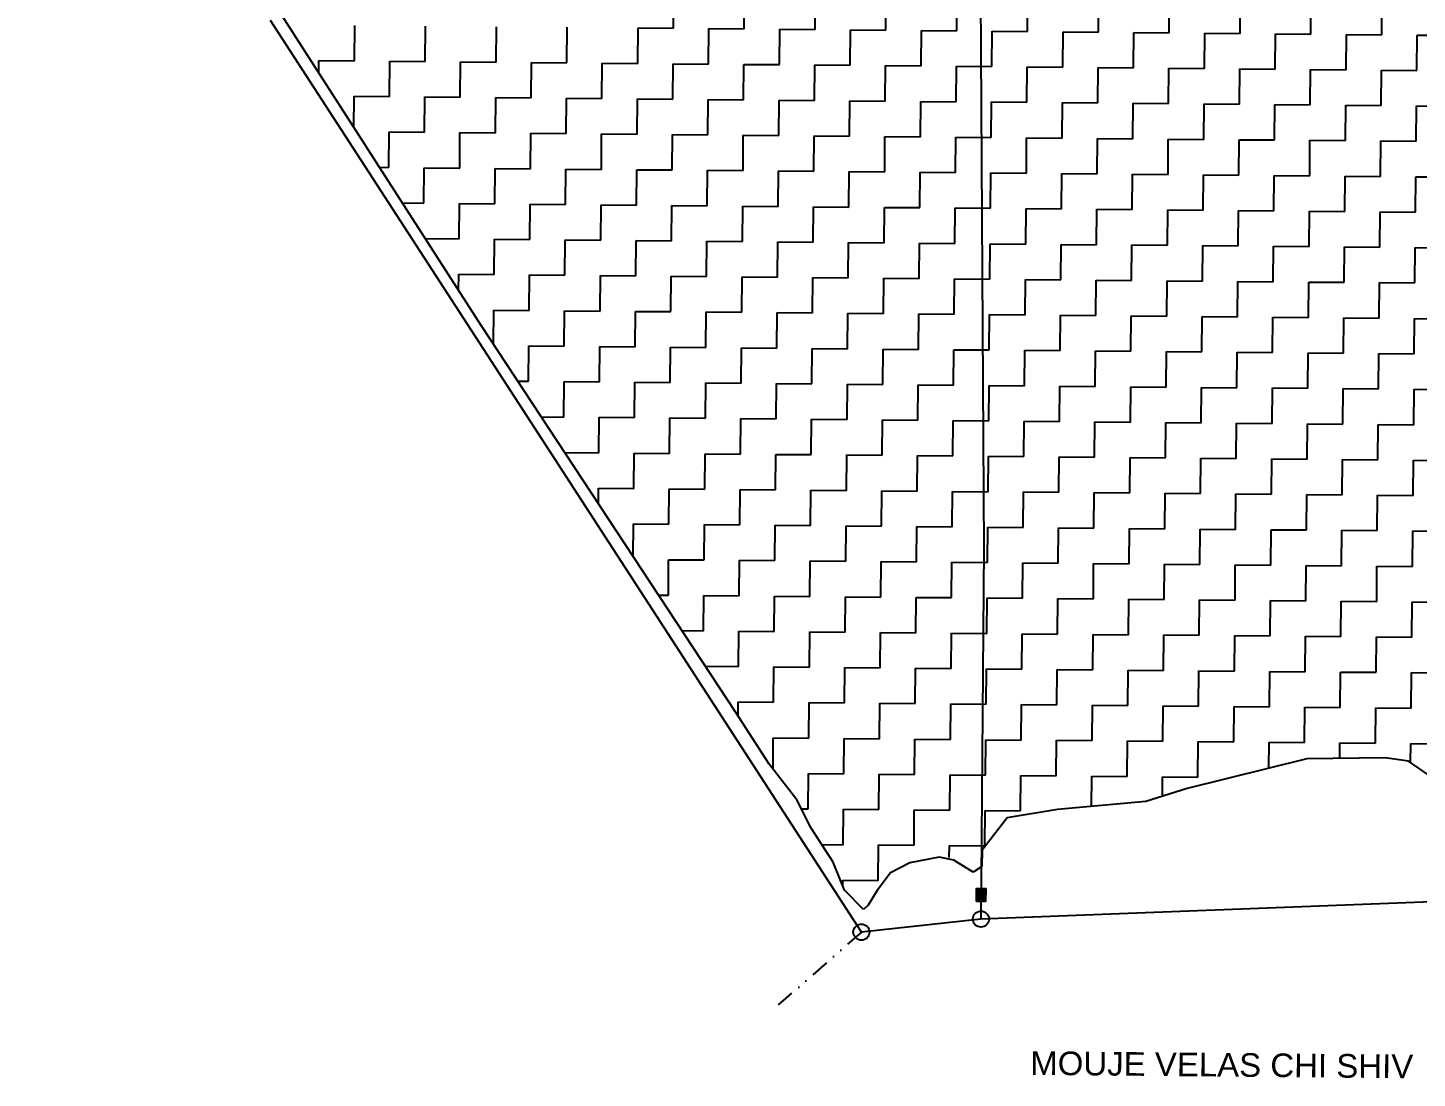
# Model space of a CAD drawing. Header units: metres. Extents: x 286188 to 288650, y 2015524 to 2018848.
# Drawn here: x 286296.2 to 286676.5, y 2015524.2 to 2015811.6 of the extents above; entities that cross this region are included whole.
import ezdxf

# ---------------------------------------------------------------- set-up
doc = ezdxf.new("R2010")
doc.units = ezdxf.units.M
doc.header["$MEASUREMENT"] = 0
doc.linetypes.add('DIVIDE', pattern=[1.25, 0.5, -0.25, 0, -0.25, 0, -0.25])
for name, color, linetype in [('POLY_HATCH', 12, 'Continuous'), ('POLY_PARCEL', 6, 'Continuous'), ('TEXT_MAPOUT', 7, 'Continuous'), ('V_BOUND_LINE', 7, 'Continuous'), ('V_DIVIDE_LINE', 7, 'DIVIDE')]:
    doc.layers.add(name, color=color, linetype=linetype)
doc.styles.get("Standard").update_dxf_attribs({"font": 'arial.ttf'})

msp = doc.modelspace()

# ---------------------------------------------------------------- hatches: boundary and pattern name
msp.add_hatch(color=256).paths.add_polyline_path([(286558.43, 2015576.11), (286555.94, 2015576.13), (286555.92, 2015572.54), (286558.4, 2015572.52)])

# ---------------------------------------------------------------- linework, layer by layer
msp.add_lwpolyline([(286555.92, 2015572.54), (286555.94, 2015576.13), (286558.43, 2015576.11), (286558.4, 2015572.52)], close=True)
for centre in [(286557.12, 2015567.73), (286524.38, 2015564.16)]:
    msp.add_circle(centre, 2.2)
at = {"layer": 'POLY_HATCH'}
for p, q in [((286420.32, 2015730.17), (286296.2, 2015923.15)), ((286489.98, 2015624.29), (286420.32, 2015730.17)), ((286499.13, 2015610.1), (286489.98, 2015624.29)), ((286646.35, 2015611.62), (286613.6, 2015603.44)), ((286667.74, 2015611.83), (286646.35, 2015611.62)), ((286674.19, 2015610.96), (286667.74, 2015611.83)), ((286506.71, 2015600.35), (286499.13, 2015610.1)), ((286680.6, 2015606.47), (286674.19, 2015610.96)), ((286510.67, 2015592.65), (286506.71, 2015600.35)), ((286613.6, 2015603.44), (286602.27, 2015599.92)), ((286578.04, 2015597.72), (286564.3, 2015595.42)), ((286602.27, 2015599.92), (286578.04, 2015597.72)), ((286516.64, 2015583.32), (286510.67, 2015592.65)), ((286564.3, 2015595.42), (286557.42, 2015586.58)), ((286557.42, 2015586.58), (286557.38, 2015582.15)), ((286519.8, 2015575.63), (286516.64, 2015583.32)), ((286537.62, 2015583.13), (286532.35, 2015580.36)), ((286545.7, 2015584.67), (286537.62, 2015583.13)), ((286549.73, 2015583.83), (286545.7, 2015584.67)), ((286554.95, 2015580.56), (286549.73, 2015583.83)), ((286557.38, 2015582.15), (286554.95, 2015580.56)), ((286532.35, 2015580.36), (286528.67, 2015575.55)), ((286525, 2015570.34), (286519.8, 2015575.63)), ((286528.67, 2015575.55), (286526.22, 2015571.54)), ((286526.22, 2015571.54), (286525, 2015570.34))]:
    msp.add_line(p, q, dxfattribs=at)
at = {"layer": 'POLY_HATCH', "linetype": 'Continuous'}
for p, q in [((286472.95, 2015811.51), (286473.03, 2015821.21)), ((286492.34, 2015811.34), (286492.42, 2015821.03)), ((286511.73, 2015811.16), (286511.81, 2015820.86)), ((286531.12, 2015810.99), (286531.2, 2015820.68)), ((286550.51, 2015810.81), (286550.59, 2015820.51)), ((286569.89, 2015810.64), (286569.98, 2015820.33)), ((286589.28, 2015810.46), (286589.37, 2015820.16)), ((286608.67, 2015810.29), (286608.76, 2015819.98)), ((286628.06, 2015810.11), (286628.15, 2015819.81)), ((286647.45, 2015809.94), (286647.54, 2015819.63)), ((286666.84, 2015809.76), (286666.93, 2015819.46)), ((286385.61, 2015802.61), (286385.69, 2015812.3)), ((286405, 2015802.43), (286405.08, 2015812.13)), ((286424.38, 2015802.26), (286424.47, 2015811.95)), ((286443.77, 2015802.08), (286443.86, 2015811.78)), ((286463.16, 2015801.91), (286463.25, 2015811.6)), ((286463.25, 2015811.6), (286472.95, 2015811.51)), ((286482.55, 2015801.73), (286482.64, 2015811.43)), ((286482.64, 2015811.43), (286492.34, 2015811.34)), ((286501.94, 2015801.56), (286502.03, 2015811.25)), ((286502.03, 2015811.25), (286511.73, 2015811.16)), ((286521.33, 2015801.38), (286521.42, 2015811.08)), ((286521.42, 2015811.08), (286531.12, 2015810.99)), ((286540.72, 2015801.21), (286540.81, 2015810.9)), ((286540.81, 2015810.9), (286550.51, 2015810.81)), ((286560.11, 2015801.03), (286560.2, 2015810.73)), ((286560.2, 2015810.73), (286569.89, 2015810.64)), ((286579.5, 2015800.86), (286579.59, 2015810.55)), ((286579.59, 2015810.55), (286589.28, 2015810.46)), ((286598.89, 2015800.68), (286598.98, 2015810.38)), ((286598.98, 2015810.38), (286608.67, 2015810.29)), ((286618.28, 2015800.51), (286618.37, 2015810.2)), ((286618.37, 2015810.2), (286628.06, 2015810.11)), ((286637.67, 2015800.33), (286637.76, 2015810.02)), ((286637.76, 2015810.02), (286647.45, 2015809.94)), ((286657.06, 2015800.15), (286657.15, 2015809.85)), ((286657.15, 2015809.85), (286666.84, 2015809.76)), ((286676.45, 2015799.98), (286676.54, 2015809.67)), ((286676.54, 2015809.67), (286686.23, 2015809.59)), ((286375.88, 2015799.27), (286375.91, 2015802.69)), ((286375.91, 2015802.69), (286385.61, 2015802.61)), ((286395.21, 2015792.82), (286395.3, 2015802.52)), ((286395.3, 2015802.52), (286405, 2015802.43)), ((286414.6, 2015792.65), (286414.69, 2015802.34)), ((286414.69, 2015802.34), (286424.38, 2015802.26)), ((286433.99, 2015792.47), (286434.08, 2015802.17)), ((286434.08, 2015802.17), (286443.77, 2015802.08)), ((286453.38, 2015792.3), (286453.47, 2015801.99)), ((286453.47, 2015801.99), (286463.16, 2015801.91)), ((286472.77, 2015792.12), (286472.86, 2015801.82)), ((286472.86, 2015801.82), (286482.55, 2015801.73)), ((286492.16, 2015791.95), (286492.25, 2015801.64)), ((286492.25, 2015801.64), (286501.94, 2015801.56)), ((286511.55, 2015791.77), (286511.64, 2015801.47)), ((286511.64, 2015801.47), (286521.33, 2015801.38)), ((286530.94, 2015791.6), (286531.03, 2015801.29)), ((286531.03, 2015801.29), (286540.72, 2015801.21)), ((286550.33, 2015791.42), (286550.42, 2015801.12)), ((286550.42, 2015801.12), (286560.11, 2015801.03)), ((286569.72, 2015791.25), (286569.81, 2015800.94)), ((286569.81, 2015800.94), (286579.5, 2015800.86)), ((286589.11, 2015791.07), (286589.2, 2015800.77)), ((286589.2, 2015800.77), (286598.89, 2015800.68)), ((286608.5, 2015790.9), (286608.59, 2015800.59)), ((286608.59, 2015800.59), (286618.28, 2015800.51)), ((286627.89, 2015790.72), (286627.98, 2015800.42)), ((286627.98, 2015800.42), (286637.67, 2015800.33)), ((286647.28, 2015790.55), (286647.37, 2015800.24)), ((286647.37, 2015800.24), (286657.06, 2015800.15)), ((286666.67, 2015790.37), (286666.76, 2015800.07)), ((286666.76, 2015800.07), (286676.45, 2015799.98)), ((286385.44, 2015784.4), (286385.52, 2015792.91)), ((286385.52, 2015792.91), (286395.21, 2015792.82)), ((286404.82, 2015783.04), (286404.91, 2015792.74)), ((286404.91, 2015792.74), (286414.6, 2015792.65)), ((286424.21, 2015782.87), (286424.3, 2015792.56)), ((286424.3, 2015792.56), (286433.99, 2015792.47)), ((286443.6, 2015782.69), (286443.69, 2015792.39)), ((286443.69, 2015792.39), (286453.38, 2015792.3)), ((286462.99, 2015782.52), (286463.08, 2015792.21)), ((286463.08, 2015792.21), (286472.77, 2015792.12)), ((286482.38, 2015782.34), (286482.47, 2015792.04)), ((286482.47, 2015792.04), (286492.16, 2015791.95)), ((286501.77, 2015782.17), (286501.86, 2015791.86)), ((286501.86, 2015791.86), (286511.55, 2015791.77)), ((286521.16, 2015781.99), (286521.25, 2015791.69)), ((286521.25, 2015791.69), (286530.94, 2015791.6)), ((286540.55, 2015781.82), (286540.64, 2015791.51)), ((286540.64, 2015791.51), (286550.33, 2015791.42)), ((286559.94, 2015781.64), (286560.02, 2015791.34)), ((286560.02, 2015791.34), (286569.72, 2015791.25)), ((286579.33, 2015781.47), (286579.41, 2015791.16)), ((286579.41, 2015791.16), (286589.11, 2015791.07)), ((286598.72, 2015781.29), (286598.8, 2015790.99)), ((286598.8, 2015790.99), (286608.5, 2015790.9)), ((286618.11, 2015781.12), (286618.19, 2015790.81)), ((286618.19, 2015790.81), (286627.89, 2015790.72)), ((286637.5, 2015780.94), (286637.58, 2015790.64)), ((286637.58, 2015790.64), (286647.28, 2015790.55)), ((286656.89, 2015780.77), (286656.97, 2015790.46)), ((286656.97, 2015790.46), (286666.67, 2015790.37)), ((286676.28, 2015780.59), (286676.36, 2015790.28)), ((286676.36, 2015790.28), (286686.06, 2015790.2)), ((286395.04, 2015773.44), (286395.13, 2015783.13)), ((286395.13, 2015783.13), (286404.82, 2015783.04)), ((286414.43, 2015773.26), (286414.51, 2015782.95)), ((286414.51, 2015782.95), (286424.21, 2015782.87)), ((286433.82, 2015773.08), (286433.9, 2015782.78)), ((286433.9, 2015782.78), (286443.6, 2015782.69)), ((286453.21, 2015772.91), (286453.29, 2015782.6)), ((286453.29, 2015782.6), (286462.99, 2015782.52)), ((286472.6, 2015772.73), (286472.68, 2015782.43)), ((286472.68, 2015782.43), (286482.38, 2015782.34)), ((286491.99, 2015772.56), (286492.07, 2015782.25)), ((286492.07, 2015782.25), (286501.77, 2015782.17)), ((286511.38, 2015772.38), (286511.46, 2015782.08)), ((286511.46, 2015782.08), (286521.16, 2015781.99)), ((286530.77, 2015772.21), (286530.85, 2015781.9)), ((286530.85, 2015781.9), (286540.55, 2015781.82)), ((286550.16, 2015772.03), (286550.24, 2015781.73)), ((286550.24, 2015781.73), (286559.94, 2015781.64)), ((286569.54, 2015771.86), (286569.63, 2015781.55)), ((286569.63, 2015781.55), (286579.33, 2015781.47)), ((286588.93, 2015771.68), (286589.02, 2015781.38)), ((286589.02, 2015781.38), (286598.72, 2015781.29)), ((286608.32, 2015771.51), (286608.41, 2015781.2)), ((286608.41, 2015781.2), (286618.11, 2015781.12)), ((286627.71, 2015771.33), (286627.8, 2015781.03)), ((286627.8, 2015781.03), (286637.5, 2015780.94)), ((286647.1, 2015771.16), (286647.19, 2015780.85)), ((286647.19, 2015780.85), (286656.89, 2015780.77)), ((286666.49, 2015770.98), (286666.58, 2015780.68)), ((286666.58, 2015780.68), (286676.28, 2015780.59)), ((286392.48, 2015773.46), (286395.04, 2015773.44)), ((286404.64, 2015763.65), (286404.73, 2015773.35)), ((286404.73, 2015773.35), (286414.43, 2015773.26)), ((286424.03, 2015763.48), (286424.12, 2015773.17)), ((286424.12, 2015773.17), (286433.82, 2015773.08)), ((286443.42, 2015763.3), (286443.51, 2015773)), ((286443.51, 2015773), (286453.21, 2015772.91)), ((286462.81, 2015763.13), (286462.9, 2015772.82)), ((286462.9, 2015772.82), (286472.6, 2015772.73)), ((286482.2, 2015762.95), (286482.29, 2015772.65)), ((286482.29, 2015772.65), (286491.99, 2015772.56)), ((286501.59, 2015762.78), (286501.68, 2015772.47)), ((286501.68, 2015772.47), (286511.38, 2015772.38)), ((286520.98, 2015762.6), (286521.07, 2015772.3)), ((286521.07, 2015772.3), (286530.77, 2015772.21)), ((286540.37, 2015762.43), (286540.46, 2015772.12)), ((286540.46, 2015772.12), (286550.16, 2015772.03)), ((286559.76, 2015762.25), (286559.85, 2015771.95)), ((286559.85, 2015771.95), (286569.54, 2015771.86)), ((286579.15, 2015762.08), (286579.24, 2015771.77)), ((286579.24, 2015771.77), (286588.93, 2015771.68)), ((286598.54, 2015761.9), (286598.63, 2015771.6)), ((286598.63, 2015771.6), (286608.32, 2015771.51)), ((286617.93, 2015761.73), (286618.02, 2015771.42)), ((286618.02, 2015771.42), (286627.71, 2015771.33)), ((286637.32, 2015761.55), (286637.41, 2015771.25)), ((286637.41, 2015771.25), (286647.1, 2015771.16)), ((286656.71, 2015761.38), (286656.8, 2015771.07)), ((286656.8, 2015771.07), (286666.49, 2015770.98)), ((286676.1, 2015761.2), (286676.19, 2015770.9)), ((286676.19, 2015770.9), (286685.88, 2015770.81)), ((286398.75, 2015763.71), (286404.64, 2015763.65)), ((286414.25, 2015753.87), (286414.34, 2015763.57)), ((286414.34, 2015763.57), (286424.03, 2015763.48)), ((286433.64, 2015753.7), (286433.73, 2015763.39)), ((286433.73, 2015763.39), (286443.42, 2015763.3)), ((286453.03, 2015753.52), (286453.12, 2015763.21)), ((286453.12, 2015763.21), (286462.81, 2015763.13)), ((286472.42, 2015753.34), (286472.51, 2015763.04)), ((286472.51, 2015763.04), (286482.2, 2015762.95)), ((286491.81, 2015753.17), (286491.9, 2015762.86)), ((286491.9, 2015762.86), (286501.59, 2015762.78)), ((286511.2, 2015752.99), (286511.29, 2015762.69)), ((286511.29, 2015762.69), (286520.98, 2015762.6)), ((286530.59, 2015752.82), (286530.68, 2015762.51)), ((286530.68, 2015762.51), (286540.37, 2015762.43)), ((286549.98, 2015752.64), (286550.07, 2015762.34)), ((286550.07, 2015762.34), (286559.76, 2015762.25)), ((286569.37, 2015752.47), (286569.46, 2015762.16)), ((286569.46, 2015762.16), (286579.15, 2015762.08)), ((286588.76, 2015752.29), (286588.85, 2015761.99)), ((286588.85, 2015761.99), (286598.54, 2015761.9)), ((286608.15, 2015752.12), (286608.24, 2015761.81)), ((286608.24, 2015761.81), (286617.93, 2015761.73)), ((286627.54, 2015751.94), (286627.63, 2015761.64)), ((286627.63, 2015761.64), (286637.32, 2015761.55)), ((286646.93, 2015751.77), (286647.02, 2015761.46)), ((286647.02, 2015761.46), (286656.71, 2015761.38)), ((286666.32, 2015751.59), (286666.41, 2015761.29)), ((286666.41, 2015761.29), (286676.1, 2015761.2)), ((286405.03, 2015753.95), (286414.25, 2015753.87)), ((286423.86, 2015744.09), (286423.95, 2015753.78)), ((286423.95, 2015753.78), (286433.64, 2015753.7)), ((286443.25, 2015743.91), (286443.34, 2015753.61)), ((286443.34, 2015753.61), (286453.03, 2015753.52)), ((286462.64, 2015743.74), (286462.73, 2015753.43)), ((286462.73, 2015753.43), (286472.42, 2015753.34)), ((286482.03, 2015743.56), (286482.12, 2015753.26)), ((286482.12, 2015753.26), (286491.81, 2015753.17)), ((286501.42, 2015743.39), (286501.51, 2015753.08)), ((286501.51, 2015753.08), (286511.2, 2015752.99)), ((286520.81, 2015743.21), (286520.9, 2015752.91)), ((286520.9, 2015752.91), (286530.59, 2015752.82)), ((286540.2, 2015743.04), (286540.29, 2015752.73)), ((286540.29, 2015752.73), (286549.98, 2015752.64)), ((286559.59, 2015742.86), (286559.67, 2015752.56)), ((286559.67, 2015752.56), (286569.37, 2015752.47)), ((286578.98, 2015742.69), (286579.06, 2015752.38)), ((286579.06, 2015752.38), (286588.76, 2015752.29)), ((286598.37, 2015742.51), (286598.45, 2015752.21)), ((286598.45, 2015752.21), (286608.15, 2015752.12)), ((286617.76, 2015742.34), (286617.84, 2015752.03)), ((286617.84, 2015752.03), (286627.54, 2015751.94)), ((286637.15, 2015742.16), (286637.23, 2015751.86)), ((286637.23, 2015751.86), (286646.93, 2015751.77)), ((286656.54, 2015741.99), (286656.62, 2015751.68)), ((286656.62, 2015751.68), (286666.32, 2015751.59)), ((286675.93, 2015741.81), (286676.01, 2015751.51)), ((286676.01, 2015751.51), (286685.71, 2015751.42)), ((286414.13, 2015739.81), (286414.16, 2015744.18)), ((286414.16, 2015744.18), (286423.86, 2015744.09)), ((286433.47, 2015734.31), (286433.55, 2015744)), ((286433.55, 2015744), (286443.25, 2015743.91)), ((286452.86, 2015734.13), (286452.94, 2015743.83)), ((286452.94, 2015743.83), (286462.64, 2015743.74)), ((286472.25, 2015733.96), (286472.33, 2015743.65)), ((286472.33, 2015743.65), (286482.03, 2015743.56)), ((286491.64, 2015733.78), (286491.72, 2015743.47)), ((286491.72, 2015743.47), (286501.42, 2015743.39)), ((286511.03, 2015733.6), (286511.11, 2015743.3)), ((286511.11, 2015743.3), (286520.81, 2015743.21)), ((286530.42, 2015733.43), (286530.5, 2015743.12)), ((286530.5, 2015743.12), (286540.2, 2015743.04)), ((286549.8, 2015733.25), (286549.89, 2015742.95)), ((286549.89, 2015742.95), (286559.59, 2015742.86)), ((286569.19, 2015733.08), (286569.28, 2015742.77)), ((286569.28, 2015742.77), (286578.98, 2015742.69)), ((286588.58, 2015732.9), (286588.67, 2015742.6)), ((286588.67, 2015742.6), (286598.37, 2015742.51)), ((286607.97, 2015732.73), (286608.06, 2015742.42)), ((286608.06, 2015742.42), (286617.76, 2015742.34)), ((286627.36, 2015732.55), (286627.45, 2015742.25)), ((286627.45, 2015742.25), (286637.15, 2015742.16)), ((286646.75, 2015732.38), (286646.84, 2015742.07)), ((286646.84, 2015742.07), (286656.54, 2015741.99)), ((286666.14, 2015732.2), (286666.23, 2015741.9)), ((286666.23, 2015741.9), (286675.93, 2015741.81)), ((286423.69, 2015725.06), (286423.77, 2015734.39)), ((286423.77, 2015734.39), (286433.47, 2015734.31)), ((286443.07, 2015724.52), (286443.16, 2015734.22)), ((286443.16, 2015734.22), (286452.86, 2015734.13)), ((286462.46, 2015724.35), (286462.55, 2015734.04)), ((286462.55, 2015734.04), (286472.25, 2015733.96)), ((286481.85, 2015724.17), (286481.94, 2015733.87)), ((286481.94, 2015733.87), (286491.64, 2015733.78)), ((286501.24, 2015724), (286501.33, 2015733.69)), ((286501.33, 2015733.69), (286511.03, 2015733.6)), ((286520.63, 2015723.82), (286520.72, 2015733.52)), ((286520.72, 2015733.52), (286530.42, 2015733.43)), ((286540.02, 2015723.65), (286540.11, 2015733.34)), ((286540.11, 2015733.34), (286549.8, 2015733.25)), ((286559.41, 2015723.47), (286559.5, 2015733.17)), ((286559.5, 2015733.17), (286569.19, 2015733.08)), ((286578.8, 2015723.3), (286578.89, 2015732.99)), ((286578.89, 2015732.99), (286588.58, 2015732.9)), ((286598.19, 2015723.12), (286598.28, 2015732.82)), ((286598.28, 2015732.82), (286607.97, 2015732.73)), ((286617.58, 2015722.95), (286617.67, 2015732.64)), ((286617.67, 2015732.64), (286627.36, 2015732.55)), ((286636.97, 2015722.77), (286637.06, 2015732.47)), ((286637.06, 2015732.47), (286646.75, 2015732.38)), ((286656.36, 2015722.6), (286656.45, 2015732.29)), ((286656.45, 2015732.29), (286666.14, 2015732.2)), ((286675.75, 2015722.42), (286675.84, 2015732.12)), ((286675.84, 2015732.12), (286685.53, 2015732.03)), ((286433.29, 2015714.92), (286433.38, 2015724.61)), ((286433.38, 2015724.61), (286443.07, 2015724.52)), ((286452.68, 2015714.74), (286452.77, 2015724.44)), ((286452.77, 2015724.44), (286462.46, 2015724.35)), ((286472.07, 2015714.57), (286472.16, 2015724.26)), ((286472.16, 2015724.26), (286481.85, 2015724.17)), ((286491.46, 2015714.39), (286491.55, 2015724.09)), ((286491.55, 2015724.09), (286501.24, 2015724)), ((286510.85, 2015714.22), (286510.94, 2015723.91)), ((286510.94, 2015723.91), (286520.63, 2015723.82)), ((286530.24, 2015714.04), (286530.33, 2015723.73)), ((286530.33, 2015723.73), (286540.02, 2015723.65)), ((286549.63, 2015713.86), (286549.72, 2015723.56)), ((286549.72, 2015723.56), (286559.41, 2015723.47)), ((286569.02, 2015713.69), (286569.11, 2015723.38)), ((286569.11, 2015723.38), (286578.8, 2015723.3)), ((286588.41, 2015713.51), (286588.5, 2015723.21)), ((286588.5, 2015723.21), (286598.19, 2015723.12)), ((286607.8, 2015713.34), (286607.89, 2015723.03)), ((286607.89, 2015723.03), (286617.58, 2015722.95)), ((286627.19, 2015713.16), (286627.28, 2015722.86)), ((286627.28, 2015722.86), (286636.97, 2015722.77)), ((286646.58, 2015712.99), (286646.67, 2015722.68)), ((286646.67, 2015722.68), (286656.36, 2015722.6)), ((286665.97, 2015712.81), (286666.06, 2015722.51)), ((286666.06, 2015722.51), (286675.75, 2015722.42)), ((286430.34, 2015714.94), (286433.29, 2015714.92)), ((286442.9, 2015705.13), (286442.99, 2015714.83)), ((286442.99, 2015714.83), (286452.68, 2015714.74)), ((286462.29, 2015704.96), (286462.38, 2015714.65)), ((286462.38, 2015714.65), (286472.07, 2015714.57)), ((286481.68, 2015704.78), (286481.77, 2015714.48)), ((286481.77, 2015714.48), (286491.46, 2015714.39)), ((286501.07, 2015704.61), (286501.16, 2015714.3)), ((286501.16, 2015714.3), (286510.85, 2015714.22)), ((286520.46, 2015704.43), (286520.55, 2015714.13)), ((286520.55, 2015714.13), (286530.24, 2015714.04)), ((286539.85, 2015704.26), (286539.93, 2015713.95)), ((286539.93, 2015713.95), (286549.63, 2015713.86)), ((286559.24, 2015704.08), (286559.32, 2015713.78)), ((286559.32, 2015713.78), (286569.02, 2015713.69)), ((286578.63, 2015703.91), (286578.71, 2015713.6)), ((286578.71, 2015713.6), (286588.41, 2015713.51)), ((286598.02, 2015703.73), (286598.1, 2015713.43)), ((286598.1, 2015713.43), (286607.8, 2015713.34)), ((286617.41, 2015703.56), (286617.49, 2015713.25)), ((286617.49, 2015713.25), (286627.19, 2015713.16)), ((286636.8, 2015703.38), (286636.88, 2015713.08)), ((286636.88, 2015713.08), (286646.58, 2015712.99)), ((286656.19, 2015703.21), (286656.27, 2015712.9)), ((286656.27, 2015712.9), (286665.97, 2015712.81)), ((286675.57, 2015703.03), (286675.66, 2015712.73)), ((286675.66, 2015712.73), (286685.36, 2015712.64)), ((286436.76, 2015705.19), (286442.9, 2015705.13)), ((286452.51, 2015695.35), (286452.59, 2015705.05)), ((286452.59, 2015705.05), (286462.29, 2015704.96)), ((286471.9, 2015695.18), (286471.98, 2015704.87)), ((286471.98, 2015704.87), (286481.68, 2015704.78)), ((286491.29, 2015695), (286491.37, 2015704.7)), ((286491.37, 2015704.7), (286501.07, 2015704.61)), ((286510.68, 2015694.83), (286510.76, 2015704.52)), ((286510.76, 2015704.52), (286520.46, 2015704.43)), ((286530.06, 2015694.65), (286530.15, 2015704.35)), ((286530.15, 2015704.35), (286539.85, 2015704.26)), ((286549.45, 2015694.48), (286549.54, 2015704.17)), ((286549.54, 2015704.17), (286559.24, 2015704.08)), ((286568.84, 2015694.3), (286568.93, 2015703.99)), ((286568.93, 2015703.99), (286578.63, 2015703.91)), ((286588.23, 2015694.12), (286588.32, 2015703.82)), ((286588.32, 2015703.82), (286598.02, 2015703.73)), ((286607.62, 2015693.95), (286607.71, 2015703.64)), ((286607.71, 2015703.64), (286617.41, 2015703.56)), ((286627.01, 2015693.77), (286627.1, 2015703.47)), ((286627.1, 2015703.47), (286636.8, 2015703.38)), ((286646.4, 2015693.6), (286646.49, 2015703.29)), ((286646.49, 2015703.29), (286656.19, 2015703.21)), ((286665.79, 2015693.42), (286665.88, 2015703.12)), ((286665.88, 2015703.12), (286675.57, 2015703.03)), ((286443.17, 2015695.44), (286452.51, 2015695.35)), ((286462.11, 2015685.57), (286462.2, 2015695.26)), ((286462.2, 2015695.26), (286471.9, 2015695.18)), ((286481.5, 2015685.39), (286481.59, 2015695.09)), ((286481.59, 2015695.09), (286491.29, 2015695)), ((286500.89, 2015685.22), (286500.98, 2015694.91)), ((286500.98, 2015694.91), (286510.68, 2015694.83)), ((286520.28, 2015685.04), (286520.37, 2015694.74)), ((286520.37, 2015694.74), (286530.06, 2015694.65)), ((286539.67, 2015684.87), (286539.76, 2015694.56)), ((286539.76, 2015694.56), (286549.45, 2015694.48)), ((286559.06, 2015684.69), (286559.15, 2015694.39)), ((286559.15, 2015694.39), (286568.84, 2015694.3)), ((286578.45, 2015684.52), (286578.54, 2015694.21)), ((286578.54, 2015694.21), (286588.23, 2015694.12)), ((286597.84, 2015684.34), (286597.93, 2015694.04)), ((286597.93, 2015694.04), (286607.62, 2015693.95)), ((286617.23, 2015684.17), (286617.32, 2015693.86)), ((286617.32, 2015693.86), (286627.01, 2015693.77)), ((286636.62, 2015683.99), (286636.71, 2015693.69)), ((286636.71, 2015693.69), (286646.4, 2015693.6)), ((286656.01, 2015683.82), (286656.1, 2015693.51)), ((286656.1, 2015693.51), (286665.79, 2015693.42)), ((286675.4, 2015683.64), (286675.49, 2015693.34)), ((286675.49, 2015693.34), (286685.18, 2015693.25)), ((286452.38, 2015681.44), (286452.42, 2015685.66)), ((286452.42, 2015685.66), (286462.11, 2015685.57)), ((286471.72, 2015675.79), (286471.81, 2015685.48)), ((286471.81, 2015685.48), (286481.5, 2015685.39)), ((286491.11, 2015675.61), (286491.2, 2015685.31)), ((286491.2, 2015685.31), (286500.89, 2015685.22)), ((286510.5, 2015675.44), (286510.59, 2015685.13)), ((286510.59, 2015685.13), (286520.28, 2015685.04)), ((286529.89, 2015675.26), (286529.98, 2015684.96)), ((286529.98, 2015684.96), (286539.67, 2015684.87)), ((286549.28, 2015675.09), (286549.37, 2015684.78)), ((286549.37, 2015684.78), (286559.06, 2015684.69)), ((286568.67, 2015674.91), (286568.76, 2015684.61)), ((286568.76, 2015684.61), (286578.45, 2015684.52)), ((286588.06, 2015674.74), (286588.15, 2015684.43)), ((286588.15, 2015684.43), (286597.84, 2015684.34)), ((286607.45, 2015674.56), (286607.54, 2015684.25)), ((286607.54, 2015684.25), (286617.23, 2015684.17)), ((286626.84, 2015674.38), (286626.93, 2015684.08)), ((286626.93, 2015684.08), (286636.62, 2015683.99)), ((286646.23, 2015674.21), (286646.32, 2015683.9)), ((286646.32, 2015683.9), (286656.01, 2015683.82)), ((286665.62, 2015674.03), (286665.7, 2015683.73)), ((286665.7, 2015683.73), (286675.4, 2015683.64)), ((286461.94, 2015666.9), (286462.03, 2015675.87)), ((286462.03, 2015675.87), (286471.72, 2015675.79)), ((286481.33, 2015666), (286481.42, 2015675.7)), ((286481.42, 2015675.7), (286491.11, 2015675.61)), ((286500.72, 2015665.83), (286500.81, 2015675.52)), ((286500.81, 2015675.52), (286510.5, 2015675.44)), ((286520.11, 2015665.65), (286520.19, 2015675.35)), ((286520.19, 2015675.35), (286529.89, 2015675.26)), ((286539.5, 2015665.48), (286539.58, 2015675.17)), ((286539.58, 2015675.17), (286549.28, 2015675.09)), ((286558.89, 2015665.3), (286558.97, 2015675)), ((286558.97, 2015675), (286568.67, 2015674.91)), ((286578.28, 2015665.13), (286578.36, 2015674.82)), ((286578.36, 2015674.82), (286588.06, 2015674.74)), ((286597.67, 2015664.95), (286597.75, 2015674.65)), ((286597.75, 2015674.65), (286607.45, 2015674.56)), ((286617.06, 2015664.78), (286617.14, 2015674.47)), ((286617.14, 2015674.47), (286626.84, 2015674.38)), ((286636.45, 2015664.6), (286636.53, 2015674.3)), ((286636.53, 2015674.3), (286646.23, 2015674.21)), ((286655.83, 2015664.43), (286655.92, 2015674.12)), ((286655.92, 2015674.12), (286665.62, 2015674.03)), ((286675.22, 2015664.25), (286675.31, 2015673.95)), ((286675.31, 2015673.95), (286685.01, 2015673.86)), ((286471.55, 2015656.4), (286471.63, 2015666.09)), ((286471.63, 2015666.09), (286481.33, 2015666)), ((286490.94, 2015656.22), (286491.02, 2015665.92)), ((286491.02, 2015665.92), (286500.72, 2015665.83)), ((286510.32, 2015656.05), (286510.41, 2015665.74)), ((286510.41, 2015665.74), (286520.11, 2015665.65)), ((286529.71, 2015655.87), (286529.8, 2015665.57)), ((286529.8, 2015665.57), (286539.5, 2015665.48)), ((286549.1, 2015655.7), (286549.19, 2015665.39)), ((286549.19, 2015665.39), (286558.89, 2015665.3)), ((286568.49, 2015655.52), (286568.58, 2015665.22)), ((286568.58, 2015665.22), (286578.28, 2015665.13)), ((286587.88, 2015655.35), (286587.97, 2015665.04)), ((286587.97, 2015665.04), (286597.67, 2015664.95)), ((286607.27, 2015655.17), (286607.36, 2015664.87)), ((286607.36, 2015664.87), (286617.06, 2015664.78)), ((286626.66, 2015655), (286626.75, 2015664.69)), ((286626.75, 2015664.69), (286636.45, 2015664.6)), ((286646.05, 2015654.82), (286646.14, 2015664.51)), ((286646.14, 2015664.51), (286655.83, 2015664.43)), ((286665.44, 2015654.64), (286665.53, 2015664.34)), ((286665.53, 2015664.34), (286675.22, 2015664.25)), ((286468.84, 2015656.42), (286471.55, 2015656.4)), ((286481.15, 2015646.61), (286481.24, 2015656.31)), ((286481.24, 2015656.31), (286490.94, 2015656.22)), ((286500.54, 2015646.44), (286500.63, 2015656.13)), ((286500.63, 2015656.13), (286510.32, 2015656.05)), ((286519.93, 2015646.26), (286520.02, 2015655.96)), ((286520.02, 2015655.96), (286529.71, 2015655.87)), ((286539.32, 2015646.09), (286539.41, 2015655.78)), ((286539.41, 2015655.78), (286549.1, 2015655.7)), ((286558.71, 2015645.91), (286558.8, 2015655.61)), ((286558.8, 2015655.61), (286568.49, 2015655.52)), ((286578.1, 2015645.74), (286578.19, 2015655.43)), ((286578.19, 2015655.43), (286587.88, 2015655.35)), ((286597.49, 2015645.56), (286597.58, 2015655.26)), ((286597.58, 2015655.26), (286607.27, 2015655.17)), ((286616.88, 2015645.39), (286616.97, 2015655.08)), ((286616.97, 2015655.08), (286626.66, 2015655)), ((286636.27, 2015645.21), (286636.36, 2015654.91)), ((286636.36, 2015654.91), (286646.05, 2015654.82)), ((286655.66, 2015645.04), (286655.75, 2015654.73)), ((286655.75, 2015654.73), (286665.44, 2015654.64)), ((286675.05, 2015644.86), (286675.14, 2015654.56)), ((286675.14, 2015654.56), (286684.83, 2015654.47)), ((286475.26, 2015646.67), (286481.15, 2015646.61)), ((286490.76, 2015636.83), (286490.85, 2015646.53)), ((286490.85, 2015646.53), (286500.54, 2015646.44)), ((286510.15, 2015636.66), (286510.24, 2015646.35)), ((286510.24, 2015646.35), (286519.93, 2015646.26)), ((286529.54, 2015636.48), (286529.63, 2015646.18)), ((286529.63, 2015646.18), (286539.32, 2015646.09)), ((286548.93, 2015636.31), (286549.02, 2015646)), ((286549.02, 2015646), (286558.71, 2015645.91)), ((286568.32, 2015636.13), (286568.41, 2015645.83)), ((286568.41, 2015645.83), (286578.1, 2015645.74)), ((286587.71, 2015635.96), (286587.8, 2015645.65)), ((286587.8, 2015645.65), (286597.49, 2015645.56)), ((286607.1, 2015635.78), (286607.19, 2015645.48)), ((286607.19, 2015645.48), (286616.88, 2015645.39)), ((286626.49, 2015635.61), (286626.58, 2015645.3)), ((286626.58, 2015645.3), (286636.27, 2015645.21)), ((286645.88, 2015635.43), (286645.96, 2015645.13)), ((286645.96, 2015645.13), (286655.66, 2015645.04)), ((286665.27, 2015635.26), (286665.35, 2015644.95)), ((286665.35, 2015644.95), (286675.05, 2015644.86)), ((286481.67, 2015636.91), (286490.76, 2015636.83)), ((286500.37, 2015627.05), (286500.45, 2015636.74)), ((286500.45, 2015636.74), (286510.15, 2015636.66)), ((286519.76, 2015626.87), (286519.84, 2015636.57)), ((286519.84, 2015636.57), (286529.54, 2015636.48)), ((286539.15, 2015626.7), (286539.23, 2015636.39)), ((286539.23, 2015636.39), (286548.93, 2015636.31)), ((286558.54, 2015626.52), (286558.62, 2015636.22)), ((286558.62, 2015636.22), (286568.32, 2015636.13)), ((286577.93, 2015626.35), (286578.01, 2015636.04)), ((286578.01, 2015636.04), (286587.71, 2015635.96)), ((286597.32, 2015626.17), (286597.4, 2015635.87)), ((286597.4, 2015635.87), (286607.1, 2015635.78)), ((286616.71, 2015626), (286616.79, 2015635.69)), ((286616.79, 2015635.69), (286626.49, 2015635.61)), ((286636.09, 2015625.82), (286636.18, 2015635.52)), ((286636.18, 2015635.52), (286645.88, 2015635.43)), ((286655.48, 2015625.65), (286655.57, 2015635.34)), ((286655.57, 2015635.34), (286665.27, 2015635.26)), ((286674.87, 2015625.47), (286674.96, 2015635.17)), ((286674.96, 2015635.17), (286684.66, 2015635.08)), ((286490.64, 2015623.27), (286490.67, 2015627.14)), ((286490.67, 2015627.14), (286500.37, 2015627.05)), ((286509.97, 2015617.27), (286510.06, 2015626.96)), ((286510.06, 2015626.96), (286519.76, 2015626.87)), ((286529.36, 2015617.09), (286529.45, 2015626.79)), ((286529.45, 2015626.79), (286539.15, 2015626.7)), ((286548.75, 2015616.92), (286548.84, 2015626.61)), ((286548.84, 2015626.61), (286558.54, 2015626.52)), ((286568.14, 2015616.74), (286568.23, 2015626.44)), ((286568.23, 2015626.44), (286577.93, 2015626.35)), ((286587.53, 2015616.57), (286587.62, 2015626.26)), ((286587.62, 2015626.26), (286597.32, 2015626.17)), ((286606.92, 2015616.39), (286607.01, 2015626.09)), ((286607.01, 2015626.09), (286616.71, 2015626)), ((286626.31, 2015616.22), (286626.4, 2015625.91)), ((286626.4, 2015625.91), (286636.09, 2015625.82)), ((286645.7, 2015616.04), (286645.79, 2015625.74)), ((286645.79, 2015625.74), (286655.48, 2015625.65)), ((286665.09, 2015615.87), (286665.18, 2015625.56)), ((286665.18, 2015625.56), (286674.87, 2015625.47)), ((286500.2, 2015608.72), (286500.28, 2015617.35)), ((286500.28, 2015617.35), (286509.97, 2015617.27)), ((286519.58, 2015607.48), (286519.67, 2015617.18)), ((286519.67, 2015617.18), (286529.36, 2015617.09)), ((286538.97, 2015607.31), (286539.06, 2015617)), ((286539.06, 2015617), (286548.75, 2015616.92)), ((286558.36, 2015607.13), (286558.45, 2015616.83)), ((286558.45, 2015616.83), (286568.14, 2015616.74)), ((286577.75, 2015606.96), (286577.84, 2015616.65)), ((286577.84, 2015616.65), (286587.53, 2015616.57)), ((286597.14, 2015606.78), (286597.23, 2015616.48)), ((286597.23, 2015616.48), (286606.92, 2015616.39)), ((286616.53, 2015606.61), (286616.62, 2015616.3)), ((286616.62, 2015616.3), (286626.31, 2015616.22)), ((286635.94, 2015609.02), (286636.01, 2015616.13)), ((286636.01, 2015616.13), (286645.7, 2015616.04)), ((286655.36, 2015611.7), (286655.4, 2015615.95)), ((286655.4, 2015615.95), (286665.09, 2015615.87)), ((286674.74, 2015610.57), (286674.79, 2015615.78)), ((286674.79, 2015615.78), (286684.48, 2015615.69)), ((286509.8, 2015597.88), (286509.89, 2015607.57)), ((286509.89, 2015607.57), (286519.58, 2015607.48)), ((286529.19, 2015597.7), (286529.28, 2015607.4)), ((286529.28, 2015607.4), (286538.97, 2015607.31)), ((286548.58, 2015597.53), (286548.67, 2015607.22)), ((286548.67, 2015607.22), (286558.36, 2015607.13)), ((286567.97, 2015597.35), (286568.06, 2015607.05)), ((286568.06, 2015607.05), (286577.75, 2015606.96)), ((286587.37, 2015598.56), (286587.45, 2015606.87)), ((286587.45, 2015606.87), (286597.14, 2015606.78)), ((286606.79, 2015601.32), (286606.84, 2015606.7)), ((286606.84, 2015606.7), (286616.53, 2015606.61)), ((286507.97, 2015597.89), (286509.8, 2015597.88)), ((286519.41, 2015588.09), (286519.49, 2015597.79)), ((286519.49, 2015597.79), (286529.19, 2015597.7)), ((286538.8, 2015587.92), (286538.88, 2015597.61)), ((286538.88, 2015597.61), (286548.58, 2015597.53)), ((286558.19, 2015587.74), (286558.27, 2015597.44)), ((286558.27, 2015597.44), (286567.97, 2015597.35)), ((286513.55, 2015588.15), (286519.41, 2015588.09)), ((286529.01, 2015578.31), (286529.1, 2015588.01)), ((286529.1, 2015588.01), (286538.8, 2015587.92)), ((286548.46, 2015584.63), (286548.49, 2015587.83)), ((286548.49, 2015587.83), (286558.19, 2015587.74)), ((286519.3, 2015576.84), (286519.32, 2015578.4)), ((286519.32, 2015578.4), (286529.01, 2015578.31))]:
    msp.add_line(p, q, dxfattribs=at)
at = {"layer": 'POLY_PARCEL'}
for p, q in [((286556.69, 2015870.3), (286557.95, 2015669.01)), ((286557.95, 2015669.01), (286557.12, 2015567.73))]:
    msp.add_line(p, q, dxfattribs=at)
at = {"layer": 'V_BOUND_LINE'}
for p, q in [((286461.88, 2015660.57), (286362.68, 2015813.61)), ((286524.38, 2015564.16), (286461.88, 2015660.57)), ((286772.02, 2015575.99), (286557.12, 2015567.73)), ((286557.12, 2015567.73), (286524.38, 2015564.16))]:
    msp.add_line(p, q, dxfattribs=at)
at = {"layer": 'V_DIVIDE_LINE', "ltscale": 10}
msp.add_line((286524.38, 2015564.16), (286501.65, 2015544.26), dxfattribs=at)

# ---------------------------------------------------------------- texts
at = {"layer": 'TEXT_MAPOUT'}
msp.add_text('MOUJE VELAS CHI SHIV', height=6.4635, rotation=359.4824, dxfattribs=at).set_placement((286570.58, 2015525.11))

doc.saveas('drawing.dxf')
